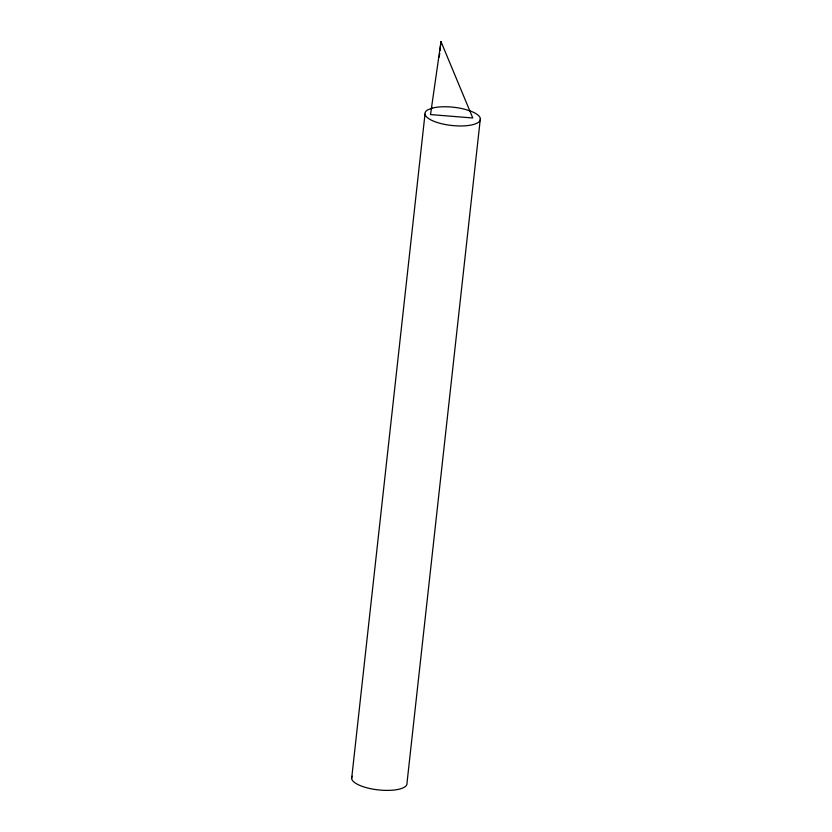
<?xml version="1.0" encoding="UTF-8"?>
<svg xmlns="http://www.w3.org/2000/svg" width="832" height="832" viewBox="0 0 832 832"><rect width="100%" height="100%" fill="white"/><g stroke="black" fill="none" stroke-linecap="round" stroke-linejoin="round"><path stroke-width="1.25" d="M351.645 778.554L424.996 114.13M439.286 57.054L439.712 53.186M439.993 50.617L440.991 41.6L472.774 117.988L430.529 114.577L440.991 41.6M480.355 118.602L407.004 783.026A27.872 9.162 6.3 0 1 377.156 789.766A27.872 9.162 6.3 0 1 352.206 776.214M432.068 108.17L427.981 109.751A27.872 9.162 6.3 0 0 437.996 122.73A27.872 9.162 6.3 0 0 474.822 124.082A27.872 9.162 6.3 0 0 471.214 111.332L465.254 109.387A27.872 9.162 6.3 0 0 432.068 108.17"/></g></svg>
